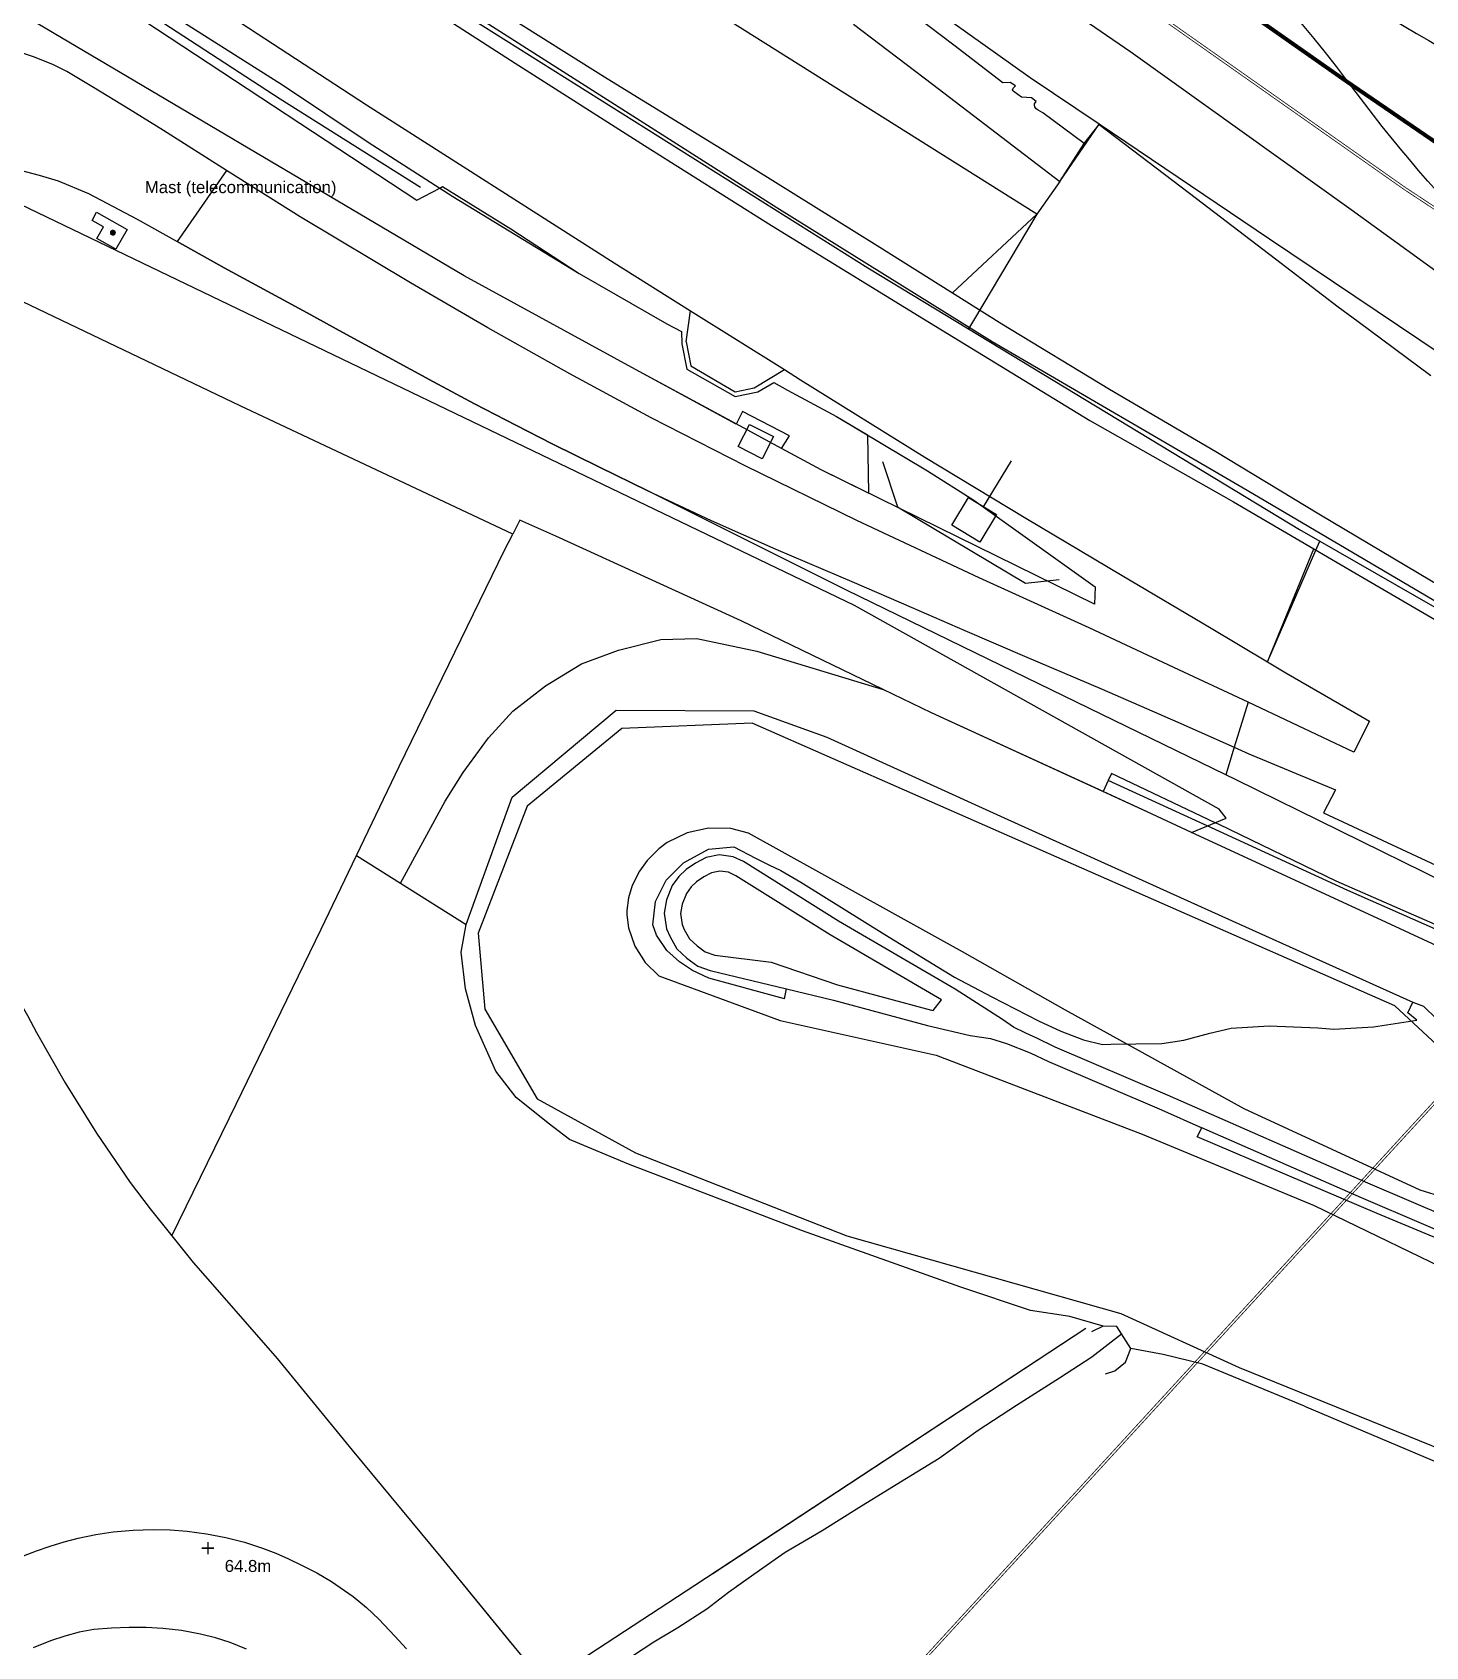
# Model space of a CAD drawing. Header units: millimetres. Extents: x 111502 to 977541, y 8702 to 1044108.
# Drawn here: x 489276.2 to 489450.6, y 240561.7 to 240763.8 of the extents above; entities that cross this region are included whole.
import ezdxf

# ---------------------------------------------------------------- set-up
doc = ezdxf.new("R2010")
doc.units = ezdxf.units.MM
doc.header["$LTSCALE"] = 0.25
doc.linetypes.add('DASHED', pattern=[19.05, 12.7, -6.35])
doc.linetypes.add('DASHED2', pattern=[9.525, 6.35, -3.175])
for name, color, linetype in [('E HVSS As Laid HV', 10, 'Continuous'), ('E HVSS Proposed 33kV', 5, 'Continuous'), ('X HVSS Site Background', 8, 'Continuous'), ('X HVSS Site Outline', 210, 'Continuous')]:
    doc.layers.add(name, color=color, linetype=linetype)
doc.styles.add('OS Master Map$1$Standard', font='txt')
doc.styles.add('Proposed Employment Area - 11-089-MP013-01a$0$Standard', font='txt')

# ---------------------------------------------------------------- blocks, each defined once
blk = doc.blocks.new('Proposed Commercial Boundary - 09.02.22')
at = {"layer": 'X HVSS Site Outline'}
blk.add_lwpolyline([(489760562, 240575305, 500, 500, 0), (489729373, 240591142, 500, 500, 0), (489708949, 240603417, 500, 500, 0), (489684178, 240618751, 500, 500, 0), (489656648, 240633953, 500, 500, 0), (489626247, 240650067, 500, 500, 0), (489592023, 240668183, 500, 500, 0), (489553049, 240688820, 500, 500, 0), (489521322, 240705270, 500, 500, 0), (489495709, 240720114, 500, 500, 0), (489471760, 240736365, 500, 500, 0), (489440655, 240757624, 500, 500, 0), (489415055, 240775554, 500, 500, 0)], format="xyseb", dxfattribs=at)
blk = doc.blocks.new('commercial background')
at = {"layer": 'X HVSS Site Background', "const_width": 2, "flags": 128}
blk.add_lwpolyline([(1051.81, 240.88), (1037.81, 247.56, 0.001174), (991.06, 269.75, -0.019302), (924.58, 304.31, -0.035007), (860, 347.36, -0.229683), (849.26, 368.95, 0.257701), (828.59, 405.55, 0.025998), (796.23, 423.24, -0.248095), (769.13, 459.92, 0.040658), (757.24, 510.43, -0.017766), (748.81, 540.09, 0.316165), (729.75, 556.71), (725.67, 557.32)], format="xyb", dxfattribs=at)
at = {"layer": 'X HVSS Site Background', "flags": 128}
blk.add_lwpolyline([(903.68, 314.29, 0.0654), (1004.49, 260.12, -0.154625), (1044.66, 228.34), (1045.66, 226.86), (1044.07, 225.74), (1042.31, 228.18, 0.18922), (1027.66, 237.6, 0.066534), (990.21, 240.02, -0.178238), (968.29, 246.43, -0.07494), (928.08, 286.74, 0.151371), (871.11, 328.8, -0.06422)], format="xyb", dxfattribs=at)
at = {"layer": 'X HVSS Site Background', "style": 'Proposed Employment Area - 11-089-MP013-01a$0$Standard'}
for p, rotation in [((485.88, 899.5), 95.9302), ((729.37, 850.69), 240.5366), ((319.53, 839.47), 95.9302), ((520.9, 756.6), 330.4683), ((1582.14, 507.49), 240.4683), ((1846.75, 293.1), 209.3143), ((1096.5, 265.37), 60.4683)]:
    blk.add_attdef('NOOFPARKINGSPACES', p, '', height=0.3, rotation=rotation, dxfattribs=at)
blk = doc.blocks.new('OS Master Map$1$OSS9')
at = {"color": 8, "true_color": 0x707070, "const_width": 0.375, "flags": 128}
blk.add_lwpolyline([(0.188, 0), (0.181, 0.049), (0.162, 0.094), (0.133, 0.133), (0.094, 0.162), (0.049, 0.181), (0, 0.188), (-0.049, 0.181), (-0.094, 0.162), (-0.133, 0.133), (-0.162, 0.094), (-0.181, 0.049), (-0.188, 0), (-0.181, -0.049), (-0.162, -0.094), (-0.133, -0.133), (-0.094, -0.162), (-0.049, -0.181), (0, -0.188), (0.049, -0.181), (0.094, -0.162), (0.133, -0.133), (0.162, -0.094), (0.181, -0.049), (0.188, 0), (0.181, 0.049)], dxfattribs=at)
blk = doc.blocks.new('OS Master Map$1$OSS15')
at = {"color": 8, "true_color": 0x707070, "const_width": 0.174, "flags": 128}
for points in [[(-0.775, 0), (0.775, 0)], [(0, -0.775), (0, 0.775)]]:
    blk.add_lwpolyline(points, dxfattribs=at)
blk = doc.blocks.new('OS MAP 060722')
at = {"layer": 'X HVSS Site Background'}
for points in [[(258.92, 1814.2), (281.92, 1798.77), (304.03, 1783.97), (332.86, 1764.67), (355.64, 1750.04), (388.72, 1726.75), (413.29, 1710.42), (459.04, 1680.07), (491.69, 1658.3), (515.84, 1642.91), (558.78, 1615.53), (585.73, 1598.78), (617.62, 1580.16), (644.74, 1564.17), (689.42, 1538.44), (719.01, 1521.96), (754.35, 1502.48), (785.39, 1486.4), (805.79, 1475.99)], [(568.38, 1638.46), (578.23, 1630.98), (594.19, 1618.8)], [(688.05, 1573.81), (687.32, 1574.19), (630.66, 1615.26), (603.07, 1634.96), (593.26, 1641.73), (561.51, 1664.09), (532.86, 1684.6), (522.9, 1692.16), (493.53, 1716.95), (467.16, 1737.64), (466.91, 1738.54)], [(591.31, 1614.71), (551.22, 1639.89), (542.52, 1645.39), (539.67, 1647.26), (515.15, 1666.59), (490.12, 1682.76), (468.76, 1693.57), (462.22, 1697.89), (456.62, 1701.54), (453.62, 1703.49), (442.87, 1710.54), (442.5, 1710.81)], [(599.11, 1625.95), (590.49, 1631.77), (572.99, 1644.22), (545.42, 1664.3), (526.07, 1679.19)], [(468.43, 1672.94), (510.3, 1645.65), (570.14, 1607.97), (582.75, 1600.34)], [(443.98, 1669.48), (474.02, 1650.19), (507.42, 1628.39), (538.42, 1608.59), (547.95, 1602.62)], [(443.92, 1659.49), (447.12, 1660.79), (447.82, 1659.89), (448.12, 1659.59), (448.52, 1659.39), (513.72, 1616.44), (516.57, 1617.95), (516.94, 1618.15), (525.48, 1612.86), (534.02, 1607.29), (545.02, 1600.99), (546.83, 1600), (546.88, 1598.48), (547.52, 1595.31), (553.55, 1591.86), (556.41, 1592.45), (558.38, 1593.65), (560.12, 1592.69), (566.22, 1589.39), (570.11, 1587.07), (570.22, 1579.8)], [(570.22, 1579.8), (564.32, 1582.69), (559.37, 1585.37), (560.36, 1586.95), (554.45, 1589.99), (553.69, 1588.43), (541.52, 1594.99), (519.62, 1606.99), (462.62, 1640.69), (459.52, 1642.59), (454.02, 1646.39), (451.12, 1648.59), (447.92, 1651.19), (443.92, 1659.49)], [(448.91, 1660.56), (463.89, 1650.44), (496.61, 1629.15), (514.19, 1618.09)], [(489.91, 1620.17), (481.99, 1625.15), (477.63, 1627.87), (473.26, 1630.56), (471.58, 1631.57), (469.89, 1632.55), (468.15, 1633.44), (465.73, 1634.4), (463.64, 1635.11)], [(594.19, 1618.8), (599.11, 1625.95)], [(733.36, 1539.95), (733.02, 1540.2), (719.16, 1548.35), (717.02, 1549.61), (716.09, 1550.16), (715.05, 1550.77), (710.15, 1553.65), (681.94, 1571.09), (659.43, 1585.6), (644.6, 1595.36), (620.41, 1611.59), (599.11, 1625.95)], [(436.47, 1614.48), (436.8, 1614.72), (438.8, 1616.04), (440.07, 1616.8), (441.38, 1617.5), (444.61, 1618.82), (446.99, 1619.56), (449.41, 1620.18), (451.11, 1620.54), (452.83, 1620.8), (454.57, 1620.99), (456.25, 1621.09), (457.94, 1621.09), (459.62, 1620.98), (461.85, 1620.68), (464.06, 1620.22), (466.45, 1619.59), (468.81, 1618.86), (472.6, 1617.29), (478.71, 1614.06), (483.72, 1611.28)], [(489.91, 1620.17), (483.72, 1611.28)], [(617.74, 1553.62), (608.46, 1557.97), (597.86, 1562.92), (584.07, 1569.19), (568.76, 1576.37), (554.82, 1583.2), (543.05, 1589.21), (532.85, 1594.72), (522.6, 1600.48), (512.9, 1606.09), (499.11, 1614.38), (489.91, 1620.17)], [(594.19, 1618.8), (591.31, 1614.71)], [(473.64, 1614.93), (477.44, 1612.79), (476.05, 1610.31), (473.67, 1611.65), (474.48, 1613.1), (473.06, 1613.89), (473.64, 1614.93)], [(591.31, 1614.71), (583.38, 1601.4), (582.75, 1600.34)], [(449.82, 1610.69), (441.52, 1592.99), (451.22, 1546.59), (454.02, 1538.59), (456.62, 1531.99), (459.32, 1525.59), (461.02, 1521.99), (462.62, 1518.59), (462.67, 1518.49), (464.97, 1514.39), (466.12, 1512.29), (469.72, 1505.99), (473.62, 1499.69), (477.82, 1493.49), (480.32, 1490.19), (483.03, 1486.81)], [(525.72, 1574.64), (491.62, 1590.69), (449.82, 1610.69)], [(614.95, 1544.54), (590.02, 1556.65), (567.5, 1567.65), (543.39, 1579.7), (542.53, 1580.1), (536.59, 1583.03), (530.66, 1585.97), (526.09, 1588.27), (520.92, 1590.97), (515.78, 1593.73), (504.47, 1599.9), (499.97, 1602.33), (489.62, 1607.99), (483.72, 1611.28)], [(547.4, 1598.72), (547.95, 1602.62)], [(547.95, 1602.62), (559.71, 1595.24)], [(582.75, 1600.34), (624.19, 1575.24), (626.73, 1573.78)], [(547.4, 1598.72), (548, 1595.7), (553.55, 1592.45), (555.93, 1592.97)], [(555.93, 1592.97), (559.71, 1595.24)], [(559.71, 1595.24), (561.75, 1593.95), (577.3, 1584.3), (589.93, 1576.67), (602, 1569.49), (613.11, 1562.87), (620.19, 1558.66)], [(553.93, 1585.61), (555.33, 1588.39), (558.34, 1586.86), (556.93, 1584.09), (553.93, 1585.61)], [(572.01, 1583.73), (573.87, 1578.09), (589.9, 1568.51), (594.11, 1568.97)], [(584.65, 1578.08), (588.13, 1583.81)], [(584.17, 1573.66), (580.68, 1575.79), (582.77, 1579.22), (586.27, 1577.09), (584.17, 1573.66)], [(572.07, 1555.22), (554.32, 1563.79), (531.12, 1574.39), (526.62, 1576.39), (525.72, 1574.64)], [(506.16, 1534.42), (511.52, 1545.59), (524.67, 1572.64), (525.72, 1574.64)], [(620.19, 1558.66), (626.24, 1572.65), (626.73, 1573.78)], [(626.73, 1573.78), (702.91, 1530.05), (728.11, 1517.05)], [(511.68, 1530.96), (517.25, 1541.23), (519.5, 1544.81), (522.68, 1549.17), (525.72, 1552.48), (529.82, 1555.65), (534.32, 1558.43), (538.95, 1560.15), (544.24, 1561.47), (548.74, 1561.61), (556.28, 1560.02), (572.07, 1555.22)], [(620.19, 1558.66), (622.45, 1557.31), (632.96, 1551.24), (630.99, 1547.35), (623.21, 1551.05), (617.74, 1553.62)], [(599.6, 1542.43), (578.12, 1552.29), (572.07, 1555.22)], [(519.9, 1525.81), (525.65, 1541.73), (538.67, 1552.63), (555.87, 1552.55), (565.02, 1549.23), (587.21, 1539.15), (615.75, 1526.27), (638.36, 1516.09)], [(617.74, 1553.62), (616.01, 1547.97), (614.95, 1544.54)], [(796.31, 1435.93), (784.06, 1442.18), (736.64, 1465.67), (702.35, 1482.61), (667.85, 1499.75), (655.36, 1501.23), (647.74, 1504.83), (636.1, 1515.63), (555.67, 1550.98), (539.37, 1550.34), (527.52, 1540.6), (521.38, 1524.73), (522.23, 1515.2), (528.79, 1503.99), (541.06, 1497.21), (567.52, 1486.84), (601.81, 1477.1), (616.63, 1470.33), (642.24, 1459.96), (660.44, 1451.49), (685.84, 1439.64), (715.27, 1425.67)], [(600.24, 1543.83), (599.6, 1542.43)], [(600.64, 1544.71), (600.24, 1543.83)], [(662.26, 1513.89), (660.08, 1514.96), (657.95, 1516), (655.19, 1517.36), (646.52, 1522.87), (630.23, 1530.07), (612.63, 1538.13), (609.69, 1539.47), (600.24, 1543.83)], [(666.15, 1517.1), (665.72, 1517.32), (663.39, 1516.8), (661.87, 1516.56), (658.65, 1516.59), (655.33, 1518.22), (645.17, 1524.05), (628.75, 1531.22), (614.13, 1538.29), (613.63, 1538.53), (600.64, 1544.71)], [(670.23, 1516.82), (668.29, 1517.82), (667.5, 1518.22), (666.72, 1518.62), (663.4, 1520.32), (642.35, 1531.06), (616.25, 1543.91), (614.95, 1544.54)], [(657.47, 1515.59), (643.7, 1522.03), (633.92, 1526.59), (610.65, 1537.33), (605.12, 1539.89), (599.6, 1542.43)], [(657.06, 1487.05), (639.28, 1492.56), (617.26, 1502.72), (594.91, 1515.08), (582.01, 1522.36), (555.22, 1537.24), (552.99, 1537.81), (550.23, 1537.86), (547.54, 1537.27), (545.06, 1536.06), (543.98, 1535.26), (542.54, 1533.81), (541.59, 1532.49), (540.67, 1530.68), (540.21, 1529.14), (540.01, 1527.55), (540.01, 1526.99), (540.2, 1525.38), (540.98, 1523.08), (542.27, 1521.03), (543.98, 1519.38), (559.19, 1513.76), (578.71, 1509.46), (604.5, 1499.54), (626, 1490.61), (645.84, 1481.02)], [(483.03, 1486.81), (491.12, 1503.29), (495.32, 1511.99), (501.72, 1525.19), (506.16, 1534.42)], [(506.16, 1534.42), (511.68, 1530.96)], [(559.72, 1516.51), (550.26, 1519.08), (548.2, 1520.02), (546.6, 1521.11), (545.02, 1522.52), (543.7, 1524.48), (543.26, 1525.75), (543.57, 1528.67), (544.92, 1531.35), (547.07, 1533.52), (550.2, 1535.21), (553.37, 1535.5), (556.08, 1534.09), (557.78, 1533.28), (559.25, 1532.57), (561.77, 1531.1), (572.29, 1524.55), (581.02, 1519.2), (585.68, 1516.75), (591.51, 1513.75), (594.31, 1512.46), (597.16, 1511.34), (599.54, 1510.77), (600.56, 1510.83), (603.7, 1510.84), (606.97, 1510.9), (609.71, 1511.33), (612.97, 1512.18), (615.61, 1512.84), (620.4, 1513.11), (626.46, 1512.87), (628.46, 1512.68), (633.44, 1513), (638.85, 1513.82), (637.73, 1514.72), (638.36, 1516.09)], [(648.27, 1486.78), (632.72, 1493.44), (607.68, 1504.42), (593.6, 1510.46), (591.29, 1511.58), (589.92, 1512.18), (588.39, 1512.94), (587.03, 1513.89), (581.07, 1517.7), (566.49, 1526.23), (554.58, 1533.67), (553.3, 1534.26), (551.57, 1534.53), (549.92, 1534.17), (548.59, 1533.49), (547.44, 1532.69), (546.52, 1531.82), (545.68, 1530.66), (544.97, 1528.87), (544.68, 1527.21), (544.97, 1525.25), (545.4, 1524.25), (546.26, 1522.77), (547.49, 1521.59), (548.86, 1520.59), (550.44, 1520.04), (559.97, 1517.74)], [(578.34, 1515.03), (579.36, 1516.38), (565.46, 1524.52), (553.63, 1531.9), (552.72, 1532.33), (551.63, 1532.49), (550.6, 1532.27), (549.62, 1531.77), (548.7, 1531.14), (548.04, 1530.5), (547.45, 1529.69), (546.9, 1528.32), (546.71, 1527.19), (546.91, 1525.8), (547.19, 1525.15), (547.85, 1524.02), (548.78, 1523.13), (549.8, 1522.38), (551.01, 1521.96), (558.05, 1521.08), (566.34, 1518.26), (578.13, 1515.08), (578.34, 1515.03)], [(511.68, 1530.96), (519.9, 1525.81)], [(599.6, 1475.53), (595.44, 1476.74), (590.53, 1477.48), (581.78, 1480.41), (561.98, 1487.47), (540.19, 1495.81), (532.83, 1498.88), (530.15, 1500.91), (526.15, 1504.16), (523.59, 1507.45), (521.07, 1513.14), (519.8, 1517.74), (519.26, 1522.34), (519.9, 1525.81)], [(559.72, 1516.51), (559.97, 1517.74)], [(559.97, 1517.74), (565.85, 1516.32), (577.64, 1513.14), (582.96, 1511.89), (585.5, 1511.53), (587.51, 1510.92), (590.48, 1509.75), (592.77, 1508.64), (606.89, 1502.58), (611.97, 1500.35)], [(638.36, 1516.09), (639.7, 1515.56), (641.31, 1513.98), (646.51, 1508.78), (650.04, 1505.34), (652.76, 1503.81), (654.87, 1503.03), (657.8, 1502.54), (662.05, 1502.07), (669.08, 1500.88), (677.65, 1496.59), (683.87, 1493.4), (695.23, 1487.79), (708.73, 1480.78), (712.2, 1479.06)], [(611.39, 1499.22), (611.97, 1500.35)], [(647.53, 1484.92), (631.92, 1491.6), (611.97, 1500.35)], [(745.46, 1434.25), (738.04, 1437.15), (731.48, 1440.29), (728.5, 1441.6), (723.83, 1441.85), (717.31, 1442.77), (714.89, 1443.43), (712.92, 1444.57), (710.6, 1446.18), (708.06, 1448.67), (705.92, 1451.82), (703.64, 1454.05), (701.5, 1455.08), (690.62, 1461.31), (678.28, 1468.2), (663.65, 1476.5), (661.87, 1477.19), (656.59, 1477.91), (654.71, 1478.76), (652.71, 1479.9), (651.11, 1481.15), (647.63, 1483.89), (633.89, 1489.61), (611.39, 1499.22)], [(483.03, 1486.81), (485.72, 1483.49), (488.72, 1480.09), (496.22, 1471.49), (505.62, 1459.99), (516.72, 1446.59), (529.27, 1431.24), (529.42, 1431.09), (529.67, 1430.79)], [(529.67, 1430.79), (548.52, 1443.09), (597.42, 1475.29)], [(599.6, 1475.53), (598.14, 1474.8)], [(601.33, 1475.49), (599.6, 1475.53)], [(601.91, 1474.58), (601.33, 1475.49)], [(539.26, 1433.29), (543.36, 1436.02), (546.39, 1437.82), (549.99, 1440.15), (552.71, 1442.24), (556.58, 1445), (559.81, 1447.24), (564.43, 1449.96), (569.04, 1452.81), (574.23, 1456.06), (579.08, 1459), (583.97, 1462.51), (588.76, 1465.62), (594.13, 1469.04), (598.21, 1471.7), (601.91, 1474.58)], [(603.08, 1472.71), (601.91, 1474.58)], [(599.92, 1469.56), (601.07, 1469.93), (602.4, 1471), (603.08, 1472.71)], [(624.8, 1465.5), (612.07, 1470.78), (607.1, 1471.98), (603.08, 1472.71)], [(624.8, 1465.5), (645.92, 1456.57), (671.2, 1445.25), (672.97, 1444.45), (694.4, 1434.4), (705.89, 1428.92), (728.86, 1417.38), (733.96, 1414.88), (739.9, 1411.55), (751.41, 1404.87), (756.46, 1401.73)], [(464.49, 1446.78), (466.13, 1447.41), (467.84, 1447.99), (469.58, 1448.52), (471.33, 1448.97), (473.52, 1449.44), (475.72, 1449.78), (478.22, 1450), (480.73, 1450.08), (482.85, 1450.04), (484.97, 1449.88), (487.4, 1449.54), (489.82, 1449.07), (492.14, 1448.5), (494.41, 1447.75), (496.06, 1447.11), (497.67, 1446.4), (499.26, 1445.63), (501.18, 1444.64), (503.05, 1443.56), (505.73, 1441.69), (507.4, 1440.33), (508.96, 1438.86), (510.96, 1436.72), (512.43, 1435.13)], [(492.38, 1435.11), (490.36, 1435.93), (488.51, 1436.52), (486.62, 1436.99), (484.28, 1437.42), (481.92, 1437.7), (479.83, 1437.79), (477.73, 1437.8), (475.5, 1437.74), (473.28, 1437.55), (471.45, 1437.22), (469.64, 1436.74), (467.88, 1436.14), (465.71, 1435.28)]]:
    blk.add_lwpolyline(points, dxfattribs=at)
at = {"layer": 'X HVSS Site Background', "flags": 128}
for points in [[(597.22, 1623.54), (592.07, 1627.38), (592.07, 1627.38), (591.78, 1627.54), (591.78, 1627.54), (591.49, 1627.7), (591.49, 1627.7), (591.23, 1627.89), (591.23, 1627.89), (591.06, 1628.14), (591.06, 1628.14), (591.01, 1628.34), (591.01, 1628.34), (591.01, 1628.5), (591.01, 1628.5), (591.21, 1628.8), (591.21, 1628.8), (590.65, 1629.25), (590.65, 1629.25), (589.39, 1629.36), (589.39, 1629.36), (588.48, 1630.01), (588.48, 1630.01), (588.36, 1630.12), (588.36, 1630.12), (588.28, 1630.26), (588.28, 1630.26), (588.33, 1630.47), (588.33, 1630.47), (588.63, 1630.77), (588.63, 1630.77), (587.98, 1631.17), (587.98, 1631.17), (587.07, 1631.12), (587.07, 1631.12), (580.91, 1635.87), (580.91, 1635.87), (571.66, 1642.9)], [(568.38, 1638.46), (578.23, 1630.98), (578.23, 1630.98), (594.19, 1618.8)], [(688.05, 1573.81), (687.32, 1574.19), (687.32, 1574.19), (630.66, 1615.26), (630.66, 1615.26), (603.07, 1634.96), (603.07, 1634.96), (593.26, 1641.73), (593.26, 1641.73), (561.51, 1664.09), (561.51, 1664.09), (532.86, 1684.6), (532.86, 1684.6), (522.9, 1692.16), (522.9, 1692.16), (493.53, 1716.95), (493.53, 1716.95), (467.16, 1737.64), (467.16, 1737.64), (466.91, 1738.54)], [(591.31, 1614.71), (551.22, 1639.89), (551.22, 1639.89), (542.52, 1645.39), (542.52, 1645.39), (537.32, 1648.79), (537.32, 1648.79), (488.12, 1680.79), (488.12, 1680.79), (462.22, 1697.89), (462.22, 1697.89), (456.62, 1701.54), (456.62, 1701.54), (453.62, 1703.49), (453.62, 1703.49), (442.87, 1710.54), (442.87, 1710.54), (442.5, 1710.81)], [(443.12, 1693.57), (453.52, 1686.49), (453.52, 1686.49), (467.72, 1676.99), (467.72, 1676.99), (482.72, 1667.39), (482.72, 1667.39), (498.22, 1656.99), (498.22, 1656.99), (510.82, 1648.79), (510.82, 1648.79), (523.52, 1640.49), (523.52, 1640.49), (537.52, 1631.69), (537.52, 1631.69), (555.72, 1620.49), (555.72, 1620.49), (571.32, 1610.79), (571.32, 1610.79), (580.77, 1604.86)], [(443.32, 1687.76), (455.02, 1679.99), (455.02, 1679.99), (471.62, 1668.99), (471.62, 1668.99), (488.22, 1658.09), (488.22, 1658.09), (504.02, 1647.79), (504.02, 1647.79), (526.02, 1633.59), (526.02, 1633.59), (542.22, 1623.29), (542.22, 1623.29), (558.12, 1613.29), (558.12, 1613.29), (577.12, 1601.59), (577.12, 1601.59), (597.92, 1588.89), (597.92, 1588.89), (615.92, 1578.69), (615.92, 1578.69), (625.98, 1572.8)], [(443.98, 1669.48), (474.02, 1650.19), (474.02, 1650.19), (507.42, 1628.39), (507.42, 1628.39), (538.42, 1608.59), (538.42, 1608.59), (547.95, 1602.62)], [(450.32, 1660.39), (497.02, 1630.79), (497.02, 1630.79), (507.62, 1623.69), (507.62, 1623.69), (518.22, 1616.89), (518.22, 1616.89), (534.02, 1607.29), (534.02, 1607.29), (545.02, 1600.99), (545.02, 1600.99), (546.83, 1600), (546.83, 1600), (546.88, 1598.48), (546.88, 1598.48), (547.52, 1595.31), (547.52, 1595.31), (553.55, 1591.86), (553.55, 1591.86), (556.41, 1592.45), (556.41, 1592.45), (558.38, 1593.65), (558.38, 1593.65), (560.12, 1592.69), (560.12, 1592.69), (566.22, 1589.39), (566.22, 1589.39), (577.62, 1582.59), (577.62, 1582.59), (583.42, 1578.89), (583.42, 1578.89), (598.62, 1568.04), (598.62, 1568.04), (598.52, 1565.89)], [(598.52, 1565.89), (564.32, 1582.69), (564.32, 1582.69), (558.37, 1585.9), (558.37, 1585.9), (554.12, 1588.2), (554.12, 1588.2), (541.52, 1594.99), (541.52, 1594.99), (519.62, 1606.99), (519.62, 1606.99), (462.62, 1640.69), (462.62, 1640.69), (459.52, 1642.59), (459.52, 1642.59), (454.02, 1646.39), (454.02, 1646.39), (451.12, 1648.59), (451.12, 1648.59), (447.92, 1651.19), (447.92, 1651.19), (443.92, 1659.49)], [(489.91, 1620.17), (481.99, 1625.15), (481.99, 1625.15), (477.63, 1627.87), (477.63, 1627.87), (473.26, 1630.56), (473.26, 1630.56), (471.58, 1631.57), (471.58, 1631.57), (469.89, 1632.55), (469.89, 1632.55), (468.15, 1633.44), (468.15, 1633.44), (465.73, 1634.4), (465.73, 1634.4), (463.64, 1635.11)], [(597.22, 1623.54), (599.09, 1625.92), (599.09, 1625.92), (610.4, 1617.33), (610.4, 1617.33), (621.18, 1609.12), (621.18, 1609.12), (629.04, 1603.12), (629.04, 1603.12), (631.51, 1601.25), (631.51, 1601.25), (640.62, 1594.49)], [(594.19, 1618.8), (597.22, 1623.54)], [(464.06, 1620.22), (466.45, 1619.59), (466.45, 1619.59), (468.81, 1618.86), (468.81, 1618.86), (472.6, 1617.29), (472.6, 1617.29), (478.71, 1614.06), (478.71, 1614.06), (483.72, 1611.28)], [(489.91, 1620.17), (483.72, 1611.28)], [(617.74, 1553.62), (608.46, 1557.97), (608.46, 1557.97), (597.86, 1562.92), (597.86, 1562.92), (584.07, 1569.19), (584.07, 1569.19), (568.76, 1576.37), (568.76, 1576.37), (554.82, 1583.2), (554.82, 1583.2), (543.05, 1589.21), (543.05, 1589.21), (532.85, 1594.72), (532.85, 1594.72), (522.6, 1600.48), (522.6, 1600.48), (512.9, 1606.09), (512.9, 1606.09), (499.11, 1614.38), (499.11, 1614.38), (489.91, 1620.17)], [(594.19, 1618.8), (591.31, 1614.71)], [(610.65, 1537.33), (615.02, 1539.09), (615.02, 1539.09), (614.12, 1540.24), (614.12, 1540.24), (568.47, 1565.74), (568.47, 1565.74), (460.85, 1617.47), (460.85, 1617.47), (458.38, 1618.01), (458.38, 1618.01), (456.67, 1618.14), (456.67, 1618.14), (454.39, 1618.08), (454.39, 1618.08), (453.66, 1617.96)], [(473.64, 1614.93), (477.44, 1612.79), (477.44, 1612.79), (476.05, 1610.31), (476.05, 1610.31), (473.67, 1611.65), (473.67, 1611.65), (474.48, 1613.1), (474.48, 1613.1), (473.06, 1613.89), (473.06, 1613.89), (473.64, 1614.93)], [(591.31, 1614.71), (580.77, 1604.86)], [(464.97, 1514.39), (466.12, 1512.29), (466.12, 1512.29), (469.72, 1505.99), (469.72, 1505.99), (473.62, 1499.69), (473.62, 1499.69), (477.82, 1493.49), (477.82, 1493.49), (480.32, 1490.19), (480.32, 1490.19), (483.03, 1486.81)], [(525.72, 1574.64), (491.62, 1590.69), (491.62, 1590.69), (449.82, 1610.69)], [(483.72, 1611.28), (489.62, 1607.99), (489.62, 1607.99), (499.97, 1602.33), (499.97, 1602.33), (504.47, 1599.9), (504.47, 1599.9), (515.78, 1593.73), (515.78, 1593.73), (520.92, 1590.97), (520.92, 1590.97), (526.09, 1588.27), (526.09, 1588.27), (530.66, 1585.97), (530.66, 1585.97), (536.59, 1583.03), (536.59, 1583.03), (542.53, 1580.1), (542.53, 1580.1), (550.54, 1576.34), (550.54, 1576.34), (558.63, 1572.79), (558.63, 1572.79), (568.44, 1568.59), (568.44, 1568.59), (575.59, 1565.52), (575.59, 1565.52), (582.28, 1562.61), (582.28, 1562.61), (589.78, 1559.39), (589.78, 1559.39), (599.49, 1555.24), (599.49, 1555.24), (608.95, 1551.1), (608.95, 1551.1), (616.01, 1547.97)], [(580.77, 1604.86), (586.92, 1600.99), (586.92, 1600.99), (600.42, 1592.79), (600.42, 1592.79), (613.72, 1584.99), (613.72, 1584.99), (626.62, 1577.19), (626.62, 1577.19), (640.72, 1568.79), (640.72, 1568.79), (651.22, 1562.69), (651.22, 1562.69), (664.52, 1554.89), (664.52, 1554.89), (679.72, 1546.19), (679.72, 1546.19), (689.42, 1540.69), (689.42, 1540.69), (696.72, 1536.59), (696.72, 1536.59), (715.42, 1526.39), (715.42, 1526.39), (727.79, 1519.58)], [(547.4, 1598.72), (547.95, 1602.62)], [(547.95, 1602.62), (559.71, 1595.24)], [(547.4, 1598.72), (548, 1595.7), (548, 1595.7), (553.55, 1592.45), (553.55, 1592.45), (555.93, 1592.97)], [(555.93, 1592.97), (559.71, 1595.24)], [(559.71, 1595.24), (561.75, 1593.95), (561.75, 1593.95), (577.3, 1584.3), (577.3, 1584.3), (589.93, 1576.67), (589.93, 1576.67), (602, 1569.49), (602, 1569.49), (613.11, 1562.87), (613.11, 1562.87), (620.19, 1558.66)], [(553.93, 1585.61), (555.33, 1588.39), (555.33, 1588.39), (558.34, 1586.86), (558.34, 1586.86), (556.93, 1584.09), (556.93, 1584.09), (553.93, 1585.61)], [(572.07, 1555.22), (554.32, 1563.79), (554.32, 1563.79), (531.12, 1574.39), (531.12, 1574.39), (526.62, 1576.39), (526.62, 1576.39), (525.72, 1574.64)], [(506.16, 1534.42), (511.52, 1545.59), (511.52, 1545.59), (524.67, 1572.64), (524.67, 1572.64), (525.72, 1574.64)], [(620.19, 1558.66), (625.98, 1572.8)], [(625.98, 1572.8), (631.12, 1569.79), (631.12, 1569.79), (653.42, 1556.79), (653.42, 1556.79), (668.32, 1548.19), (668.32, 1548.19), (689.42, 1536.29), (689.42, 1536.29), (690.32, 1535.79), (690.32, 1535.79), (708.12, 1525.59), (708.12, 1525.59), (730.79, 1513.12)], [(511.68, 1530.96), (517.25, 1541.23), (517.25, 1541.23), (519.5, 1544.81), (519.5, 1544.81), (522.68, 1549.17), (522.68, 1549.17), (525.72, 1552.48), (525.72, 1552.48), (529.82, 1555.65), (529.82, 1555.65), (534.32, 1558.43), (534.32, 1558.43), (538.95, 1560.15), (538.95, 1560.15), (544.24, 1561.47), (544.24, 1561.47), (548.74, 1561.61), (548.74, 1561.61), (556.28, 1560.02), (556.28, 1560.02), (572.07, 1555.22)], [(620.19, 1558.66), (622.45, 1557.31), (622.45, 1557.31), (632.96, 1551.24), (632.96, 1551.24), (630.99, 1547.35), (630.99, 1547.35), (623.21, 1551.05), (623.21, 1551.05), (617.74, 1553.62)], [(610.65, 1537.33), (605.12, 1539.89), (605.12, 1539.89), (578.12, 1552.29), (578.12, 1552.29), (572.07, 1555.22)], [(519.9, 1525.81), (525.65, 1541.73), (525.65, 1541.73), (538.67, 1552.63), (538.67, 1552.63), (555.87, 1552.55), (555.87, 1552.55), (565.02, 1549.23), (565.02, 1549.23), (587.21, 1539.15), (587.21, 1539.15), (615.75, 1526.27), (615.75, 1526.27), (638.36, 1516.09)], [(617.74, 1553.62), (616.01, 1547.97)], [(647.74, 1504.83), (636.1, 1515.63), (636.1, 1515.63), (555.67, 1550.98), (555.67, 1550.98), (539.37, 1550.34), (539.37, 1550.34), (527.52, 1540.6), (527.52, 1540.6), (521.38, 1524.73), (521.38, 1524.73), (522.23, 1515.2), (522.23, 1515.2), (528.79, 1503.99), (528.79, 1503.99), (541.06, 1497.21), (541.06, 1497.21), (567.52, 1486.84), (567.52, 1486.84), (601.81, 1477.1), (601.81, 1477.1), (616.63, 1470.33), (616.63, 1470.33), (642.24, 1459.96)], [(616.01, 1547.97), (617.85, 1547.16), (617.85, 1547.16), (628.67, 1542.65), (628.67, 1542.65), (627.19, 1539.79), (627.19, 1539.79), (644.3, 1531.81), (644.3, 1531.81), (659.72, 1524.69), (659.72, 1524.69), (684.97, 1512.8)], [(657.06, 1487.05), (639.28, 1492.56), (639.28, 1492.56), (617.26, 1502.72), (617.26, 1502.72), (594.91, 1515.08), (594.91, 1515.08), (582.01, 1522.36), (582.01, 1522.36), (555.22, 1537.24), (555.22, 1537.24), (552.99, 1537.81), (552.99, 1537.81), (550.23, 1537.86), (550.23, 1537.86), (547.54, 1537.27), (547.54, 1537.27), (545.06, 1536.06), (545.06, 1536.06), (543.98, 1535.26), (543.98, 1535.26), (542.54, 1533.81), (542.54, 1533.81), (541.59, 1532.49), (541.59, 1532.49), (540.67, 1530.68), (540.67, 1530.68), (540.21, 1529.14), (540.21, 1529.14), (540.01, 1527.55), (540.01, 1527.55), (540.01, 1526.99), (540.01, 1526.99), (540.2, 1525.38), (540.2, 1525.38), (540.98, 1523.08), (540.98, 1523.08), (542.27, 1521.03), (542.27, 1521.03), (543.98, 1519.38), (543.98, 1519.38), (559.19, 1513.76), (559.19, 1513.76), (578.71, 1509.46), (578.71, 1509.46), (604.5, 1499.54), (604.5, 1499.54), (626, 1490.61), (626, 1490.61), (645.84, 1481.02)], [(643.7, 1522.03), (633.92, 1526.59), (633.92, 1526.59), (610.65, 1537.33)], [(483.03, 1486.81), (491.12, 1503.29), (491.12, 1503.29), (495.32, 1511.99), (495.32, 1511.99), (501.72, 1525.19), (501.72, 1525.19), (506.16, 1534.42)], [(506.16, 1534.42), (511.68, 1530.96)], [(559.72, 1516.51), (550.26, 1519.08), (550.26, 1519.08), (548.2, 1520.02), (548.2, 1520.02), (546.6, 1521.11), (546.6, 1521.11), (545.02, 1522.52), (545.02, 1522.52), (543.7, 1524.48), (543.7, 1524.48), (543.26, 1525.75), (543.26, 1525.75), (543.57, 1528.67), (543.57, 1528.67), (544.92, 1531.35), (544.92, 1531.35), (547.07, 1533.52), (547.07, 1533.52), (550.2, 1535.21), (550.2, 1535.21), (553.37, 1535.5), (553.37, 1535.5), (556.08, 1534.09), (556.08, 1534.09), (557.78, 1533.28), (557.78, 1533.28), (559.25, 1532.57), (559.25, 1532.57), (561.77, 1531.1), (561.77, 1531.1), (572.29, 1524.55), (572.29, 1524.55), (581.02, 1519.2), (581.02, 1519.2), (585.68, 1516.75), (585.68, 1516.75), (591.51, 1513.75), (591.51, 1513.75), (594.31, 1512.46), (594.31, 1512.46), (597.16, 1511.34), (597.16, 1511.34), (599.54, 1510.77), (599.54, 1510.77), (600.56, 1510.83), (600.56, 1510.83), (603.7, 1510.84), (603.7, 1510.84), (606.97, 1510.9), (606.97, 1510.9), (609.71, 1511.33), (609.71, 1511.33), (612.97, 1512.18), (612.97, 1512.18), (615.61, 1512.84), (615.61, 1512.84), (620.4, 1513.11), (620.4, 1513.11), (626.46, 1512.87), (626.46, 1512.87), (628.46, 1512.68), (628.46, 1512.68), (633.44, 1513), (633.44, 1513), (638.85, 1513.82), (638.85, 1513.82), (637.73, 1514.72), (637.73, 1514.72), (638.36, 1516.09)], [(648.27, 1486.78), (632.72, 1493.44), (632.72, 1493.44), (607.68, 1504.42), (607.68, 1504.42), (593.6, 1510.46), (593.6, 1510.46), (591.29, 1511.58), (591.29, 1511.58), (589.92, 1512.18), (589.92, 1512.18), (588.39, 1512.94), (588.39, 1512.94), (587.03, 1513.89), (587.03, 1513.89), (581.07, 1517.7), (581.07, 1517.7), (566.49, 1526.23), (566.49, 1526.23), (554.58, 1533.67), (554.58, 1533.67), (553.3, 1534.26), (553.3, 1534.26), (551.57, 1534.53), (551.57, 1534.53), (549.92, 1534.17), (549.92, 1534.17), (548.59, 1533.49), (548.59, 1533.49), (547.44, 1532.69), (547.44, 1532.69), (546.52, 1531.82), (546.52, 1531.82), (545.68, 1530.66), (545.68, 1530.66), (544.97, 1528.87), (544.97, 1528.87), (544.68, 1527.21), (544.68, 1527.21), (544.97, 1525.25), (544.97, 1525.25), (545.4, 1524.25), (545.4, 1524.25), (546.26, 1522.77), (546.26, 1522.77), (547.49, 1521.59), (547.49, 1521.59), (548.86, 1520.59), (548.86, 1520.59), (550.44, 1520.04), (550.44, 1520.04), (559.97, 1517.74)], [(578.34, 1515.03), (579.36, 1516.38), (579.36, 1516.38), (565.46, 1524.52), (565.46, 1524.52), (553.63, 1531.9), (553.63, 1531.9), (552.72, 1532.33), (552.72, 1532.33), (551.63, 1532.49), (551.63, 1532.49), (550.6, 1532.27), (550.6, 1532.27), (549.62, 1531.77), (549.62, 1531.77), (548.7, 1531.14), (548.7, 1531.14), (548.04, 1530.5), (548.04, 1530.5), (547.45, 1529.69), (547.45, 1529.69), (546.9, 1528.32), (546.9, 1528.32), (546.71, 1527.19), (546.71, 1527.19), (546.91, 1525.8), (546.91, 1525.8), (547.19, 1525.15), (547.19, 1525.15), (547.85, 1524.02), (547.85, 1524.02), (548.78, 1523.13), (548.78, 1523.13), (549.8, 1522.38), (549.8, 1522.38), (551.01, 1521.96), (551.01, 1521.96), (558.05, 1521.08), (558.05, 1521.08), (566.34, 1518.26), (566.34, 1518.26), (578.13, 1515.08), (578.13, 1515.08), (578.34, 1515.03)], [(511.68, 1530.96), (519.9, 1525.81)], [(599.6, 1475.53), (595.44, 1476.74), (595.44, 1476.74), (590.53, 1477.48), (590.53, 1477.48), (581.78, 1480.41), (581.78, 1480.41), (561.98, 1487.47), (561.98, 1487.47), (540.19, 1495.81), (540.19, 1495.81), (532.83, 1498.88), (532.83, 1498.88), (530.15, 1500.91), (530.15, 1500.91), (526.15, 1504.16), (526.15, 1504.16), (523.59, 1507.45), (523.59, 1507.45), (521.07, 1513.14), (521.07, 1513.14), (519.8, 1517.74), (519.8, 1517.74), (519.26, 1522.34), (519.26, 1522.34), (519.9, 1525.81)], [(559.72, 1516.51), (559.97, 1517.74)], [(559.97, 1517.74), (565.85, 1516.32), (565.85, 1516.32), (577.64, 1513.14), (577.64, 1513.14), (582.96, 1511.89), (582.96, 1511.89), (585.5, 1511.53), (585.5, 1511.53), (587.51, 1510.92), (587.51, 1510.92), (590.48, 1509.75), (590.48, 1509.75), (592.77, 1508.64), (592.77, 1508.64), (606.89, 1502.58), (606.89, 1502.58), (611.97, 1500.35)], [(638.36, 1516.09), (639.7, 1515.56), (639.7, 1515.56), (641.31, 1513.98)], [(611.39, 1499.22), (611.97, 1500.35)], [(647.53, 1484.92), (631.92, 1491.6), (631.92, 1491.6), (611.97, 1500.35)], [(647.63, 1483.89), (633.89, 1489.61), (633.89, 1489.61), (611.39, 1499.22)], [(483.03, 1486.81), (485.72, 1483.49), (485.72, 1483.49), (488.72, 1480.09), (488.72, 1480.09), (496.22, 1471.49), (496.22, 1471.49), (505.62, 1459.99), (505.62, 1459.99), (516.72, 1446.59), (516.72, 1446.59), (525.64, 1435.68)], [(550.76, 1444.57), (597.42, 1475.29)], [(599.6, 1475.53), (598.14, 1474.8)], [(601.33, 1475.49), (599.6, 1475.53)], [(601.91, 1474.58), (601.33, 1475.49)], [(553.77, 1443), (556.58, 1445), (556.58, 1445), (559.81, 1447.24), (559.81, 1447.24), (564.43, 1449.96), (564.43, 1449.96), (569.04, 1452.81), (569.04, 1452.81), (574.23, 1456.06), (574.23, 1456.06), (579.08, 1459), (579.08, 1459), (583.97, 1462.51), (583.97, 1462.51), (588.76, 1465.62), (588.76, 1465.62), (594.13, 1469.04), (594.13, 1469.04), (598.21, 1471.7), (598.21, 1471.7), (601.91, 1474.58)], [(603.08, 1472.71), (601.91, 1474.58)], [(599.92, 1469.56), (601.07, 1469.93), (601.07, 1469.93), (602.4, 1471), (602.4, 1471), (603.08, 1472.71)], [(624.8, 1465.5), (612.07, 1470.78), (612.07, 1470.78), (607.1, 1471.98), (607.1, 1471.98), (603.08, 1472.71)], [(624.8, 1465.5), (645.92, 1456.57), (645.92, 1456.57), (671.2, 1445.25), (671.2, 1445.25), (672.97, 1444.45), (672.97, 1444.45), (694.4, 1434.4), (694.4, 1434.4), (705.89, 1428.92), (705.89, 1428.92), (728.86, 1417.38), (728.86, 1417.38), (733.96, 1414.88), (733.96, 1414.88), (739.9, 1411.55), (739.9, 1411.55), (751.41, 1404.87), (751.41, 1404.87), (756.46, 1401.73)], [(464.49, 1446.78), (466.13, 1447.41), (466.13, 1447.41), (467.84, 1447.99), (467.84, 1447.99), (469.58, 1448.52), (469.58, 1448.52), (471.33, 1448.97), (471.33, 1448.97), (473.52, 1449.44), (473.52, 1449.44), (475.72, 1449.78), (475.72, 1449.78), (478.22, 1450), (478.22, 1450), (480.73, 1450.08), (480.73, 1450.08), (482.85, 1450.04), (482.85, 1450.04), (484.97, 1449.88), (484.97, 1449.88), (487.4, 1449.54), (487.4, 1449.54), (489.82, 1449.07), (489.82, 1449.07), (492.14, 1448.5), (492.14, 1448.5), (494.41, 1447.75), (494.41, 1447.75), (496.06, 1447.11), (496.06, 1447.11), (497.67, 1446.4), (497.67, 1446.4), (499.26, 1445.63), (499.26, 1445.63), (501.18, 1444.64), (501.18, 1444.64), (503.05, 1443.56), (503.05, 1443.56), (505.73, 1441.69), (505.73, 1441.69), (507.4, 1440.33), (507.4, 1440.33), (508.96, 1438.86), (508.96, 1438.86), (510.96, 1436.72), (510.96, 1436.72), (512.43, 1435.13)], [(492.38, 1435.11), (490.36, 1435.93), (490.36, 1435.93), (488.51, 1436.52), (488.51, 1436.52), (486.62, 1436.99), (486.62, 1436.99), (484.28, 1437.42), (484.28, 1437.42), (481.92, 1437.7), (481.92, 1437.7), (479.83, 1437.79), (479.83, 1437.79), (477.73, 1437.8), (477.73, 1437.8), (475.5, 1437.74), (475.5, 1437.74), (473.28, 1437.55), (473.28, 1437.55), (471.45, 1437.22), (471.45, 1437.22), (469.64, 1436.74), (469.64, 1436.74), (467.88, 1436.14), (467.88, 1436.14), (465.71, 1435.28)]]:
    blk.add_lwpolyline(points, dxfattribs=at)
at = {"layer": 'X HVSS Site Background'}
for name, p in [('OS Master Map$1$OSS9', (475.67, 1612.38)), ('OS Master Map$1$OSS15', (487.57, 1447.74))]:
    blk.add_blockref(name, p, dxfattribs=at)
at = {"layer": 'X HVSS Site Background', "char_height": 1.5, "attachment_point": 7, "style": 'OS Master Map$1$Standard'}
for s, insert in [('{\\farial|b0|i0|c0|p34;Mast (telecommunication)}', (479.67, 1616.88)), ('{\\farial|b0|i0|c0|p34;64.8m}', (489.67, 1444.74))]:
    blk.add_mtext(s, dxfattribs=dict(at, insert=insert))

msp = doc.modelspace()

# ---------------------------------------------------------------- linework, layer by layer
at = {"lineweight": 0}
msp.add_circle((488727.82, 239008.33), 11388.42, dxfattribs=at)
at = {"layer": 'E HVSS Proposed 33kV', "linetype": 'DASHED', "lineweight": 0, "const_width": 0.1, "flags": 128}
for points in [[(489328.85, 241105.72), (489329.16, 241104, -0.414214), (489329.07, 241103.89), (489286.3, 241096.35, 0.405098), (489285.54, 241095.31), (489286.35, 241089.66), (489286.47, 241088.67), (489286.52, 241087.46), (489286.48, 241086.36), (489286.3, 241084.87), (489285.87, 241083.12), (489285.37, 241081.81, -0.272506), (489284.61, 241081.21), (489283.26, 241081.02), (489278.49, 241080.47), (489271.68, 241079.86), (489267.77, 241079.62), (489263.69, 241079.46), (489260.58, 241079.44, 0.353752), (489259.61, 241078.64), (489258.28, 241072.27, -0.005569), (489258.27, 241072.2), (489257.35, 241068.23), (489256.75, 241064.95), (489255.57, 241056.32), (489254.32, 241046.84), (489252.51, 241033.03), (489250.65, 241018.95), (489248.64, 241003.64), (489247.97, 240998.61), (489247.49, 240994.61), (489245.96, 240976.44), (489245.29, 240963.41), (489245.16, 240959.38), (489245.19, 240954.12, 0.012824), (489245.19, 240954.09), (489245.35, 240951.37), (489245.77, 240950.72), (489248.2, 240946.96), (489253.06, 240939.64, 0.046402), (489253.13, 240939.56), (489266.18, 240926.14, -0.129285), (489266.42, 240925.72), (489275.94, 240889.5), (489279.58, 240875.88), (489281.52, 240869.95), (489284.3, 240866.3), (489299.07, 240853.24), (489339.81, 240821.82), (489385.98, 240787.61), (489447.89, 240744.07), (489481.95, 240721.65), (489503.49, 240711.54), (489511.67, 240707.6), (489515.72, 240704.94), (489527.67, 240694.21, -0.387329), (489527.87, 240692.27), (489522.79, 240685.43), (489518.05, 240682.13), (489493.31, 240664.94), (489466.74, 240646.48), (489407.24, 240581.61), (489361.68, 240531.93, 0.42684), (489362.15, 240524.72), (489362.78, 240524.14), (489364.48, 240522.51), (489368.22, 240518.25), (489371.36, 240514.64), (489374.5, 240511.02), (489380.12, 240504.06), (489382.72, 240500.96), (489383.78, 240499.71)], [(489384.01, 240499.9), (489382.95, 240501.16), (489380.35, 240504.25), (489374.73, 240511.22), (489371.59, 240514.84), (489368.44, 240518.45), (489364.69, 240522.71), (489362.99, 240524.35), (489362.35, 240524.95, -0.427265), (489361.9, 240531.73), (489407.46, 240581.41), (489466.93, 240646.25), (489493.49, 240664.7), (489518.22, 240681.89), (489523, 240685.21), (489528.11, 240692.09, 0.387329), (489527.88, 240694.43), (489515.91, 240705.18), (489511.82, 240707.86), (489503.61, 240711.81), (489482.09, 240721.91), (489448.06, 240744.32), (489386.15, 240787.86), (489339.99, 240822.06), (489299.26, 240853.47), (489284.52, 240866.5), (489281.79, 240870.1), (489279.87, 240875.97), (489276.23, 240889.58), (489266.71, 240925.8, 0.129285), (489266.39, 240926.35), (489253.34, 240939.77, -0.046402), (489253.31, 240939.81), (489248.46, 240947.13), (489246.03, 240950.88), (489245.65, 240951.46), (489245.49, 240954.11, -0.012824), (489245.49, 240954.12), (489245.46, 240959.37), (489245.59, 240963.4), (489246.26, 240976.42), (489247.79, 240994.58), (489248.27, 240998.57), (489248.93, 241003.61), (489250.95, 241018.91), (489252.8, 241032.99), (489254.62, 241046.8), (489255.87, 241056.28), (489257.05, 241064.91), (489257.64, 241068.17), (489258.56, 241072.13, 0.005569), (489258.58, 241072.21), (489259.9, 241078.58, -0.353752), (489260.59, 241079.14), (489263.7, 241079.16), (489267.79, 241079.32), (489271.71, 241079.56), (489278.52, 241080.18), (489283.3, 241080.73), (489284.65, 241080.91, 0.272506), (489285.65, 241081.7), (489286.16, 241083.03), (489286.59, 241084.82), (489286.78, 241086.34), (489286.82, 241087.46), (489286.77, 241088.7), (489286.65, 241089.7), (489285.84, 241095.35, -0.405098), (489286.35, 241096.06), (489329.13, 241103.59, 0.414214), (489329.45, 241104.05), (489329.15, 241105.77)]]:
    msp.add_lwpolyline(points, format="xyb", dxfattribs=at)

# ---------------------------------------------------------------- block references
at = {"layer": 'E HVSS As Laid HV', "linetype": 'DASHED2', "lineweight": 0}
msp.add_blockref('OS MAP 060722', (488810.58, 239126.31), dxfattribs=at)
at = {"layer": 'X HVSS Site Background', "lineweight": 0}
for name, p in [('commercial background', (488512.69, 240470.93)), ('OS Master Map$1$OSS9', (489286.25, 240738.69))]:
    msp.add_blockref(name, p, dxfattribs=at)
at = {"layer": 'X HVSS Site Outline', "lineweight": 0, "xscale": 0.001, "yscale": 0.001, "zscale": 0.001}
msp.add_blockref('Proposed Commercial Boundary - 09.02.22', (0, 0), dxfattribs=at)

doc.saveas('drawing.dxf')
